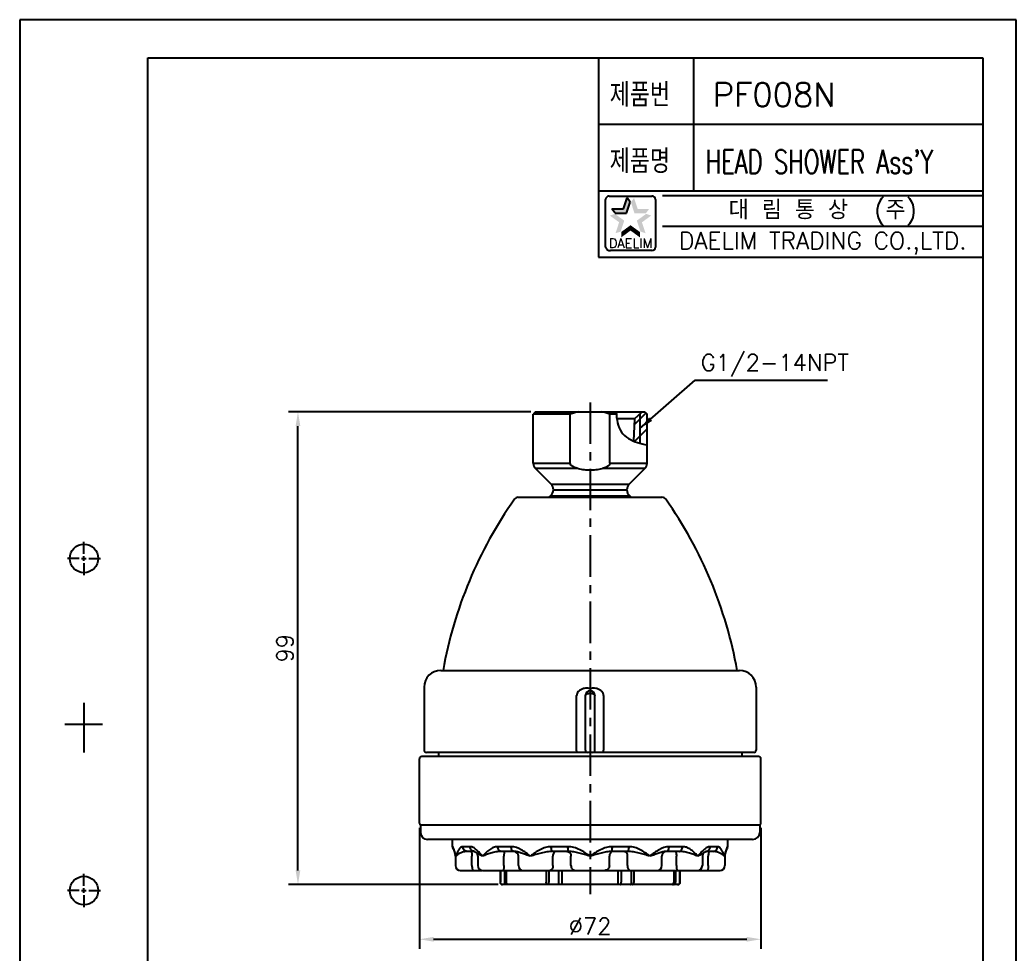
# Model space of a CAD drawing. Extents: x 62514 to 62724, y -28661 to -28364.
# Drawn here: x 62514.5 to 62724.5, y -28561.4 to -28364.5 of the extents above; entities that cross this region are included whole.
import ezdxf
from ezdxf.enums import TextEntityAlignment as Align

# ---------------------------------------------------------------- set-up
doc = ezdxf.new("R2010")
doc.units = 0
doc.header["$LTSCALE"] = 7
doc.header["$MEASUREMENT"] = 0
doc.linetypes.add('CENTER', pattern=[2, 1.25, -0.25, 0.25, -0.25])
doc.layers.get('0').update_dxf_attribs({"color": 2, "linetype": 'CONTINUOUS'})
for name, color, linetype in [('02___PRT_ALL_AXES', 7, 'CONTINUOUS'), ('CL', 1, 'CENTER'), ('D', 2, 'CONTINUOUS'), ('DIM', 2, 'CONTINUOUS'), ('DWG', 7, 'CONTINUOUS'), ('TXT', 4, 'CONTINUOUS')]:
    doc.layers.add(name, color=color, linetype=linetype)
doc.styles.add('GHS', font='ROMANS.shx', dxfattribs={"bigfont": 'GHS.shx'})
doc.styles.add('ROMANS', font='romans', dxfattribs={"bigfont": 'GHS.shx'})
doc.dimstyles.new('STANDARD$7', dxfattribs={"dimscale": 0, "dimtxt": 3.5, "dimasz": 3, "dimexe": 2, "dimexo": 1, "dimgap": 1, "dimtad": 1, "dimdec": 4, "dimdsep": 46, "dimtxsty": 'GHS', "dimcen": 1, "dimclrd": 256, "dimclre": 256, "dimclrt": 256, "dimadec": 4, "dimazin": 2, "dimtfac": 1, "dimtdec": 4, "dimtmove": 0, "dimatfit": 0, "dimfxl": 0, "dimtolj": 1, "dimtzin": 0, "dimlwd": -1, "dimlwe": -1, "dimarcsym": 0})

# ---------------------------------------------------------------- blocks, each defined once
blk = doc.blocks.new('BORDER')
for p, q in [((1, 1), (0, 1)), ((0, 1), (0, 0)), ((1, 0), (1, 1))]:
    blk.add_line(p, q)

msp = doc.modelspace()

# ---------------------------------------------------------------- hatches: boundary and pattern name
at = {"layer": 'DIM'}
h = msp.add_hatch(dxfattribs=at)
h.set_pattern_fill('ANSI31', color=256, scale=20)
h.set_pattern_definition([(45, (-968.3806, -608.5016), (-1.76776695, 1.76776695), [])])
edge = h.paths.add_edge_path()
edge.add_line((62646.67, -28447.59), (62646.17, -28447.09))
edge.add_line((62646.17, -28447.09), (62645.62, -28447.09))
edge.add_line((62645.62, -28447.09), (62645.17, -28447.51))
edge.add_line((62645.17, -28447.51), (62645.17, -28453.71))
edge.add_spline(control_points=[(62645.17, -28453.71), (62645.67, -28453.85), (62646.17, -28453.96), (62646.67, -28454.07)], knot_values=[8.98879, 8.98879, 8.98879, 8.98879, 10.535873, 10.535873, 10.535873, 10.535873], degree=3, periodic=0)
edge.add_line((62646.67, -28454.07), (62646.67, -28447.59))
edge = h.paths.add_edge_path()
edge.add_line((62645.17, -28447.51), (62644.05, -28448.58))
edge.add_line((62644.05, -28448.58), (62643.83, -28453.25))
edge.add_spline(control_points=[(62643.83, -28453.25), (62644.11, -28453.37), (62644.55, -28453.53), (62645, -28453.67), (62645.17, -28453.71)], knot_values=[7.612187, 7.612187, 7.612187, 7.612187, 8.468527, 8.98879, 8.98879, 8.98879, 8.98879], degree=3, periodic=0)
edge.add_line((62645.17, -28453.71), (62645.17, -28447.51))

# ---------------------------------------------------------------- linework, layer by layer
at = {"color": 7}
for p, q in [((62636.46, -28372.49), (62636.46, -28414.49)), ((62656.46, -28372.49), (62656.46, -28400.49)), ((62636.46, -28386.49), (62717.46, -28386.49)), ((62636.46, -28400.49), (62717.46, -28400.49)), ((62636.46, -28414.49), (62717.46, -28414.49))]:
    msp.add_line(p, q, dxfattribs=at)
at = {"color": 2, "linetype": 'Continuous'}
for p, q in [((62637.94, -28412.36), (62637.94, -28402.36)), ((62638.69, -28401.61), (62647.69, -28401.61)), ((62648.44, -28402.36), (62648.44, -28412.36)), ((62649.96, -28401.49), (62717.46, -28401.49)), ((62649.96, -28407.99), (62717.46, -28407.99)), ((62647.69, -28413.11), (62638.94, -28413.11))]:
    msp.add_line(p, q, dxfattribs=at)
at = {"color": 2}
for p, q in [((62641.7, -28404.31), (62642.45, -28402)), ((62643.12, -28402.92), (62642.45, -28402)), ((62639.28, -28404.31), (62641.7, -28404.31)), ((62639.94, -28405.23), (62639.28, -28404.31)), ((62642.37, -28405.23), (62643.12, -28402.92)), ((62639.94, -28405.23), (62642.37, -28405.23))]:
    msp.add_line(p, q, dxfattribs=at)
at = {"color": 7, "linetype": 'Continuous'}
for p, q in [((62623.17, -28447.09), (62622.67, -28447.59)), ((62630.49, -28447.59), (62622.67, -28447.59)), ((62623.17, -28447.09), (62646.17, -28447.09)), ((62630.49, -28457.92), (62630.49, -28447.59)), ((62638.84, -28457.92), (62638.84, -28447.59)), ((62640.19, -28447.59), (62638.84, -28447.59)), ((62646.17, -28447.09), (62646.67, -28447.59)), ((62622.67, -28457.92), (62630.49, -28457.92)), ((62623.14, -28459.05), (62626.45, -28462.37)), ((62632.14, -28459.05), (62623.14, -28459.05)), ((62646.2, -28459.05), (62637.2, -28459.05)), ((62638.84, -28457.92), (62646.67, -28457.92)), ((62646.2, -28459.05), (62642.89, -28462.37)), ((62626.45, -28462.37), (62642.89, -28462.37)), ((62619.53, -28465.09), (62649.8, -28465.09)), ((62626.31, -28464.8), (62643.03, -28464.8)), ((62626.92, -28463.5), (62626.92, -28463.54)), ((62626.92, -28463.5), (62642.42, -28463.5)), ((62626.92, -28463.54), (62642.42, -28463.54)), ((62642.42, -28463.5), (62642.42, -28463.54)), ((62603.17, -28501.59), (62666.17, -28501.59)), ((62631.83, -28518.39), (62631.83, -28506.89)), ((62633.67, -28506.82), (62633.67, -28506.88)), ((62633.67, -28518.39), (62633.67, -28506.89)), ((62633.78, -28506.66), (62633.84, -28506.61)), ((62635.67, -28518.39), (62635.67, -28506.89)), ((62637.51, -28506.89), (62637.51, -28518.39)), ((62670.17, -28519.74), (62599.17, -28519.74)), ((62669.17, -28518.89), (62600.17, -28518.89)), ((62670.42, -28534.24), (62598.92, -28534.24)), ((62598.92, -28534.24), (62598.92, -28535.74)), ((62670.42, -28534.24), (62670.42, -28535.74)), ((62668.92, -28537.24), (62600.42, -28537.24)), ((62605.67, -28538.74), (62605.67, -28537.24)), ((62605.72, -28538.74), (62605.67, -28538.74)), ((62609.38, -28538.74), (62607.81, -28538.74)), ((62618.04, -28538.74), (62615.22, -28538.74)), ((62629.99, -28538.74), (62626.48, -28538.74)), ((62642.87, -28538.74), (62639.36, -28538.74)), ((62654.13, -28538.74), (62651.31, -28538.74)), ((62661.53, -28538.74), (62659.97, -28538.74)), ((62663.67, -28538.74), (62663.61, -28538.74)), ((62663.67, -28538.74), (62663.67, -28537.24)), ((62606.29, -28540.39), (62605.95, -28539.27)), ((62605.97, -28539.53), (62606.01, -28539.65)), ((62605.98, -28539.53), (62606.01, -28539.65)), ((62606.01, -28539.65), (62606.05, -28539.79)), ((62606.01, -28539.65), (62606.05, -28539.79)), ((62606.18, -28540.23), (62606.24, -28540.46)), ((62606.18, -28540.23), (62606.24, -28540.46)), ((62606.24, -28540.46), (62606.24, -28540.46)), ((62606.24, -28540.46), (62606.24, -28540.46)), ((62606.28, -28540.74), (62606.28, -28542.74)), ((62606.4, -28540.74), (62606.39, -28540.7)), ((62606.4, -28540.74), (62606.39, -28540.7)), ((62610.25, -28539.74), (62608.74, -28539.74)), ((62609.76, -28542.74), (62609.76, -28540.74)), ((62610.25, -28539.74), (62610.24, -28539.73)), ((62610.61, -28539.93), (62610.61, -28539.93)), ((62611.02, -28540.74), (62611.02, -28542.74)), ((62618.61, -28539.74), (62615.89, -28539.74)), ((62616.49, -28542.74), (62616.49, -28540.74)), ((62619.54, -28542.74), (62619.54, -28540.74)), ((62630.15, -28539.74), (62626.76, -28539.74)), ((62626.83, -28542.74), (62626.83, -28540.74)), ((62630.63, -28542.74), (62630.63, -28540.74)), ((62638.72, -28542.74), (62638.72, -28540.74)), ((62642.59, -28539.74), (62639.2, -28539.74)), ((62642.52, -28542.74), (62642.52, -28540.74)), ((62649.8, -28542.74), (62649.8, -28540.74)), ((62653.46, -28539.74), (62650.74, -28539.74)), ((62652.85, -28542.74), (62652.85, -28540.74)), ((62658.33, -28540.74), (62658.33, -28542.74)), ((62658.73, -28539.93), (62658.73, -28539.93)), ((62660.6, -28539.74), (62659.09, -28539.74)), ((62659.58, -28542.74), (62659.58, -28540.74)), ((62662.95, -28540.7), (62662.94, -28540.74)), ((62662.95, -28540.7), (62662.94, -28540.74)), ((62663.39, -28539.27), (62663.05, -28540.39)), ((62663.05, -28540.74), (62663.05, -28542.74)), ((62663.09, -28540.46), (62663.09, -28540.46)), ((62607.28, -28543.74), (62611.93, -28543.74)), ((62612.02, -28543.74), (62657.33, -28543.74)), ((62615.67, -28543.74), (62615.67, -28546.24)), ((62615.78, -28543.74), (62615.78, -28546.24)), ((62616.66, -28546.24), (62616.66, -28543.74)), ((62617.05, -28546.24), (62617.05, -28543.74)), ((62625.42, -28543.74), (62625.42, -28546.24)), ((62625.96, -28543.74), (62625.96, -28546.24)), ((62628.09, -28546.24), (62628.09, -28543.74)), ((62628.75, -28546.74), (62628.75, -28543.74)), ((62640.58, -28546.74), (62640.58, -28543.74)), ((62641.24, -28543.74), (62641.24, -28546.24)), ((62643.38, -28546.24), (62643.38, -28543.74)), ((62643.92, -28546.24), (62643.92, -28543.74)), ((62652.29, -28543.74), (62652.29, -28546.24)), ((62652.67, -28543.74), (62652.67, -28546.24)), ((62653.56, -28546.24), (62653.56, -28543.74)), ((62653.67, -28546.24), (62653.67, -28543.74)), ((62657.4, -28543.74), (62662.05, -28543.74)), ((62653.17, -28546.74), (62616.17, -28546.74))]:
    msp.add_line(p, q, dxfattribs=at)
for p, q in [((62645.17, -28447.51), (62645.17, -28453.71)), ((62527.96, -28476.99), (62527.96, -28474.49)), ((62526.96, -28477.99), (62524.46, -28477.99)), ((62527.46, -28477.99), (62528.46, -28477.99)), ((62527.96, -28478.49), (62527.96, -28477.49)), ((62528.96, -28477.99), (62531.46, -28477.99)), ((62527.96, -28478.99), (62527.96, -28481.49)), ((62527.95, -28508.41), (62527.95, -28518.87)), ((62531.88, -28512.99), (62523.9, -28512.99)), ((62527.96, -28546.99), (62527.96, -28544.49)), ((62526.96, -28547.99), (62524.46, -28547.99)), ((62527.46, -28547.99), (62528.46, -28547.99)), ((62527.96, -28548.49), (62527.96, -28547.49)), ((62527.96, -28548.99), (62527.96, -28551.49)), ((62528.96, -28547.99), (62531.46, -28547.99))]:
    msp.add_line(p, q)
for points in [[(62605.88, -28539.24), (62605.88, -28539.24), (62605.88, -28539.25), (62605.89, -28539.26), (62605.9, -28539.28), (62605.91, -28539.31), (62605.92, -28539.34), (62605.93, -28539.38), (62605.94, -28539.43), (62605.96, -28539.48), (62605.98, -28539.53)], [(62605.94, -28539.42), (62605.94, -28539.43), (62605.96, -28539.48), (62605.97, -28539.53)], [(62606.05, -28539.79), (62606.12, -28540.04), (62606.18, -28540.23)], [(62606.05, -28539.79), (62606.12, -28540.04), (62606.18, -28540.23)], [(62610.24, -28539.73), (62610.27, -28539.74), (62610.34, -28539.77)], [(62610.34, -28539.77), (62610.45, -28539.82), (62610.59, -28539.91), (62610.61, -28539.93)], [(62658.73, -28539.93), (62658.76, -28539.91), (62658.89, -28539.82)], [(62658.89, -28539.82), (62659, -28539.77), (62659.07, -28539.74)], [(62659.07, -28539.74), (62659.1, -28539.73), (62659.1, -28539.74)], [(62663.09, -28540.46), (62663.12, -28540.36), (62663.24, -28539.96)], [(62663.24, -28539.96), (62663.3, -28539.74), (62663.33, -28539.65), (62663.35, -28539.56), (62663.37, -28539.48), (62663.4, -28539.42), (62663.41, -28539.36), (62663.43, -28539.31), (62663.44, -28539.28), (62663.45, -28539.25)]]:
    msp.add_lwpolyline(points, dxfattribs=at)
for centre in [(62527.96, -28477.99), (62527.96, -28547.99)]:
    msp.add_circle(centre, 3)
at = {"color": 2, "linetype": 'Continuous'}
for centre, radius, start, end in [((62638.69, -28402.36), 0.75, 90, 180), ((62647.69, -28402.36), 0.75, 0, 90), ((62638.82, -28412.23), 0.884, 188.1301, 278.1301), ((62647.69, -28412.36), 0.75, 270, 0)]:
    msp.add_arc(centre, radius, start, end, dxfattribs=at)
at = {"color": 7, "linetype": 'Continuous'}
for centre, radius, start, end in [((62624.27, -28457.92), 1.6, 180, 225), ((62645.07, -28457.92), 1.6, 315, 0), ((62625.32, -28463.5), 1.6, 0, 45), ((62644.02, -28463.5), 1.6, 135, 180), ((62619.53, -28466.09), 1, 90, 144.8138), ((62634.67, -28475.39), 13.49, 128.2881, 130.1824), ((62625.32, -28463.54), 1.6, 308.2881, 0), ((62644.02, -28463.54), 1.6, 180, 231.7119), ((62634.67, -28475.39), 13.49, 49.8176, 51.7119), ((62649.8, -28466.09), 1, 35.1862, 90), ((62692.27, -28517.37), 90, 144.8138, 169.8988), ((62577.06, -28517.37), 90, 10.1012, 35.1862), ((62603.17, -28505.09), 3.5, 90, 180), ((62666.17, -28505.09), 3.5, 0, 90), ((62634.67, -28506.89), 1, 0.022, 180), ((62633.93, -28506.89), 0.259, 166.5433, 179.8009), ((62599.17, -28520.24), 0.5, 90, 180), ((62600.17, -28518.39), 0.5, 180, 270), ((62634.17, -28518.39), 0.5, 180, 270), ((62635.17, -28518.39), 0.5, 270, 0), ((62669.17, -28518.39), 0.5, 270, 0), ((62670.17, -28520.24), 0.5, 0, 90), ((62599.17, -28533.8), 0.5, 180, 240), ((62670.17, -28533.8), 0.5, 300, 0), ((62600.42, -28535.74), 1.5, 180, 270), ((62668.92, -28535.74), 1.5, 270, 0), ((62606.67, -28538.74), 1, 180, 223.4381), ((62606.73, -28538.74), 1, 179.9974, 214.7682), ((62662.67, -28538.74), 1, 316.8098, 0), ((62606.8, -28540.3), 0.582, 190.7854, 196.0631), ((62605.28, -28540.74), 1, 0, 16.0833), ((62605.28, -28540.74), 1, 0, 16.12), ((62629.64, -28533.23), 24.42, 197.0414, 197.1611), ((62624.71, -28534.76), 19.26, 197.1373, 197.9577), ((62607.18, -28540.09), 1.02, 215.5166, 219.2123), ((62610.02, -28540.74), 1, 0, 53.5575), ((62618.54, -28540.74), 1, 80.842, 89.8172), ((62618.54, -28540.74), 1, 359.9983, 80.8629), ((62650.8, -28540.74), 1, 98.996, 180.0017), ((62650.8, -28540.74), 1, 90.0257, 99.0169), ((62659.33, -28540.74), 1, 126.4925, 180), ((62662.16, -28540.1), 1.01, 320.8504, 324.531), ((62644.67, -28534.79), 19.22, 342.0784, 342.8959), ((62639.78, -28533.27), 24.34, 342.8725, 342.9965), ((62664.05, -28540.74), 1, 163.9167, 180), ((62662.61, -28538.74), 1, 325.4126, 333.0432), ((62607.28, -28542.74), 1, 180, 270), ((62607.28, -28542.74), 1, 180, 270), ((62612.02, -28542.74), 1, 180, 270), ((62620.54, -28542.74), 1, 180.0027, 269.8392), ((62648.8, -28542.74), 1, 270.0036, 359.9973), ((62657.33, -28542.74), 1, 270, 0), ((62662.05, -28542.74), 1, 270, 0), ((62616.17, -28546.24), 0.5, 180, 270), ((62653.17, -28546.24), 0.5, 270, 0)]:
    msp.add_arc(centre, radius, start, end, dxfattribs=at)
for points in [[(62632.28, -28447.09), (62631.68, -28447.21), (62631.08, -28447.38), (62630.49, -28447.59)], [(62638.84, -28447.59), (62638.26, -28447.38), (62637.66, -28447.21), (62637.05, -28447.09)], [(62663.5, -28539.19), (62663.57, -28539.05), (62663.61, -28538.89), (62663.61, -28538.74)], [(62618.61, -28539.74), (62618.58, -28539.74), (62618.55, -28539.73), (62618.52, -28539.72)], [(62650.74, -28539.74), (62650.77, -28539.74), (62650.8, -28539.73), (62650.83, -28539.72)]]:
    msp.add_open_spline(points, degree=3, dxfattribs=at)
for points, knots in [([(62632.14, -28459.05), (62631.96, -28459.02), (62631.71, -28458.95), (62631.37, -28458.83), (62631.13, -28458.71), (62630.9, -28458.58), (62630.7, -28458.41), (62630.54, -28458.19), (62630.49, -28458.01), (62630.49, -28457.92)], [0, 0, 0, 0, 0.250124, 0.375231, 0.500341, 0.625442, 0.750514, 0.875443, 1, 1, 1, 1]), ([(62632.14, -28459.05), (62632.55, -28459.14), (62633.39, -28459.29), (62634.67, -28459.36), (62635.94, -28459.29), (62636.78, -28459.14), (62637.2, -28459.05)], [0, 0, 0, 0, 0.250002, 0.5, 0.749998, 1, 1, 1, 1]), ([(62638.84, -28457.92), (62638.84, -28458.01), (62638.8, -28458.19), (62638.64, -28458.41), (62638.43, -28458.58), (62638.21, -28458.71), (62637.96, -28458.83), (62637.63, -28458.95), (62637.37, -28459.02), (62637.2, -28459.05)], [0, 0, 0, 0, 0.124553, 0.249478, 0.374556, 0.499659, 0.624768, 0.749875, 1, 1, 1, 1]), ([(62634.67, -28505.39), (62634.58, -28505.39), (62634.35, -28505.37), (62633.94, -28505.35), (62633.4, -28505.38), (62632.83, -28505.56), (62632.35, -28505.86), (62632.02, -28506.22), (62631.86, -28506.57), (62631.83, -28506.79), (62631.83, -28506.89)], [0, 0, 0, 0, 0.076536, 0.186469, 0.347006, 0.524074, 0.682416, 0.815147, 0.919671, 1, 1, 1, 1]), ([(62637.51, -28506.89), (62637.51, -28506.79), (62637.47, -28506.57), (62637.31, -28506.22), (62636.99, -28505.86), (62636.51, -28505.56), (62635.93, -28505.38), (62635.4, -28505.35), (62634.98, -28505.37), (62634.76, -28505.39), (62634.67, -28505.39)], [0, 0, 0, 0, 0.080413, 0.185076, 0.317998, 0.47656, 0.653837, 0.814107, 0.923324, 1, 1, 1, 1]), ([(62633.67, -28506.83), (62633.68, -28506.81), (62633.7, -28506.75), (62633.74, -28506.69), (62633.78, -28506.66)], [0, 0, 0, 0, 0.229023, 1, 1, 1, 1]), ([(62633.84, -28506.61), (62633.85, -28506.6), (62633.89, -28506.57), (62633.94, -28506.54), (62633.98, -28506.52)], [0, 0, 0, 0, 0.233904, 1, 1, 1, 1]), ([(62633.98, -28506.52), (62634.08, -28506.47), (62634.31, -28506.41), (62634.54, -28506.39), (62634.67, -28506.39)], [0, 0, 0, 0, 0.4656, 1, 1, 1, 1]), ([(62634.67, -28506.39), (62634.8, -28506.39), (62635.05, -28506.41), (62635.34, -28506.5), (62635.51, -28506.61), (62635.6, -28506.69), (62635.65, -28506.79), (62635.67, -28506.85), (62635.67, -28506.88)], [0, 0, 0, 0, 0.334451, 0.619468, 0.73623, 0.836053, 0.921851, 1, 1, 1, 1]), ([(62631.87, -28518.89), (62631.87, -28518.89), (62631.86, -28518.87), (62631.85, -28518.84), (62631.85, -28518.8), (62631.84, -28518.73), (62631.84, -28518.66), (62631.83, -28518.54), (62631.83, -28518.45), (62631.83, -28518.39)], [0, 0, 0, 0, 0.024669, 0.08295, 0.175585, 0.299253, 0.449574, 0.621003, 1, 1, 1, 1]), ([(62637.46, -28518.89), (62637.47, -28518.89), (62637.48, -28518.87), (62637.48, -28518.84), (62637.49, -28518.8), (62637.49, -28518.73), (62637.5, -28518.66), (62637.5, -28518.54), (62637.51, -28518.45), (62637.51, -28518.39)], [0, 0, 0, 0, 0.024669, 0.08295, 0.175585, 0.299253, 0.449574, 0.621003, 1, 1, 1, 1]), ([(62605.95, -28539.27), (62605.93, -28539.19), (62605.89, -28539.07), (62605.83, -28538.9), (62605.78, -28538.8), (62605.75, -28538.75), (62605.73, -28538.74), (62605.72, -28538.74)], [0, 0, 0, 0, 0.388097, 0.693544, 0.900017, 0.962456, 1, 1, 1, 1]), ([(62607.81, -28538.74), (62607.73, -28538.74), (62607.56, -28538.77), (62607.34, -28538.91), (62607.14, -28539.12), (62606.96, -28539.38), (62606.8, -28539.69), (62606.6, -28540.14), (62606.48, -28540.49), (62606.4, -28540.74)], [0, 0, 0, 0, 0.09398, 0.193828, 0.304836, 0.42791, 0.561648, 0.703582, 1, 1, 1, 1]), ([(62608.74, -28539.74), (62608.62, -28539.74), (62608.37, -28539.68), (62608.06, -28539.46), (62607.86, -28539.12), (62607.81, -28538.86), (62607.81, -28538.74)], [0, 0, 0, 0, 0.24111, 0.487481, 0.741177, 1, 1, 1, 1]), ([(62610.25, -28539.74), (62610.13, -28539.73), (62609.9, -28539.68), (62609.61, -28539.45), (62609.42, -28539.12), (62609.38, -28538.86), (62609.38, -28538.74)], [0, 0, 0, 0, 0.234076, 0.477756, 0.734438, 1, 1, 1, 1]), ([(62612, -28540.74), (62611.78, -28540.5), (62611.36, -28540.03), (62610.82, -28539.48), (62610.37, -28539.12), (62609.95, -28538.86), (62609.6, -28538.74), (62609.38, -28538.74)], [0, 0, 0, 0, 0.288995, 0.559706, 0.684132, 0.79928, 1, 1, 1, 1]), ([(62615.22, -28538.74), (62615.06, -28538.74), (62614.74, -28538.77), (62614.12, -28538.95), (62613.42, -28539.36), (62612.67, -28540.01), (62612.22, -28540.49), (62612, -28540.74)], [0, 0, 0, 0, 0.122502, 0.244597, 0.491463, 0.7446, 1, 1, 1, 1]), ([(62615.89, -28539.74), (62615.84, -28539.74), (62615.75, -28539.72), (62615.58, -28539.64), (62615.39, -28539.44), (62615.25, -28539.11), (62615.22, -28538.86), (62615.22, -28538.74)], [0, 0, 0, 0, 0.100185, 0.204968, 0.437806, 0.707277, 1, 1, 1, 1]), ([(62622.09, -28540.74), (62621.77, -28540.49), (62621.14, -28540.01), (62619.88, -28539.17), (62618.77, -28538.74), (62618.04, -28538.74)], [0, 0, 0, 0, 0.262741, 0.519708, 1, 1, 1, 1]), ([(62618.52, -28539.72), (62618.45, -28539.7), (62618.31, -28539.61), (62618.16, -28539.38), (62618.06, -28539.07), (62618.04, -28538.85), (62618.04, -28538.74)], [0, 0, 0, 0, 0.191563, 0.425583, 0.700754, 1, 1, 1, 1]), ([(62626.48, -28538.74), (62626.06, -28538.74), (62625.24, -28538.87), (62624.1, -28539.35), (62623.07, -28540), (62622.41, -28540.49), (62622.09, -28540.74)], [0, 0, 0, 0, 0.251957, 0.502349, 0.751847, 1, 1, 1, 1]), ([(62626.76, -28539.74), (62626.71, -28539.74), (62626.65, -28539.67), (62626.6, -28539.56), (62626.55, -28539.43), (62626.52, -28539.28), (62626.49, -28539.05), (62626.48, -28538.86), (62626.48, -28538.74)], [0, 0, 0, 0, 0.122216, 0.21881, 0.340395, 0.48413, 0.645703, 1, 1, 1, 1]), ([(62634.67, -28540.74), (62634.32, -28540.49), (62633.6, -28540), (62632.48, -28539.35), (62631.28, -28538.87), (62630.42, -28538.74), (62629.99, -28538.74)], [0, 0, 0, 0, 0.251058, 0.501812, 0.751715, 1, 1, 1, 1]), ([(62630.15, -28539.74), (62630.14, -28539.74), (62630.12, -28539.72), (62630.11, -28539.69), (62630.08, -28539.64), (62630.06, -28539.56), (62630.03, -28539.38), (62630, -28539.1), (62629.99, -28538.86), (62629.99, -28538.74)], [0, 0, 0, 0, 0.035637, 0.063058, 0.098142, 0.19149, 0.314102, 0.62963, 1, 1, 1, 1]), ([(62639.36, -28538.74), (62638.93, -28538.74), (62638.07, -28538.87), (62636.87, -28539.35), (62635.75, -28540), (62635.03, -28540.49), (62634.67, -28540.74)], [0, 0, 0, 0, 0.248217, 0.498108, 0.748883, 1, 1, 1, 1]), ([(62639.2, -28539.74), (62639.21, -28539.74), (62639.23, -28539.72), (62639.24, -28539.69), (62639.27, -28539.64), (62639.29, -28539.56), (62639.32, -28539.38), (62639.35, -28539.1), (62639.36, -28538.86), (62639.36, -28538.74)], [0, 0, 0, 0, 0.03571, 0.063151, 0.098247, 0.191603, 0.314207, 0.629692, 1, 1, 1, 1]), ([(62642.59, -28539.74), (62642.63, -28539.74), (62642.7, -28539.67), (62642.75, -28539.56), (62642.8, -28539.43), (62642.83, -28539.28), (62642.86, -28539.05), (62642.87, -28538.86), (62642.87, -28538.74)], [0, 0, 0, 0, 0.122327, 0.218937, 0.340517, 0.484233, 0.645778, 1, 1, 1, 1]), ([(62647.26, -28540.74), (62646.93, -28540.49), (62646.28, -28540), (62645.25, -28539.35), (62644.11, -28538.87), (62643.29, -28538.74), (62642.87, -28538.74)], [0, 0, 0, 0, 0.248154, 0.497653, 0.748043, 1, 1, 1, 1]), ([(62651.31, -28538.74), (62650.58, -28538.74), (62649.47, -28539.17), (62648.21, -28540.01), (62647.58, -28540.49), (62647.26, -28540.74)], [0, 0, 0, 0, 0.480264, 0.73724, 1, 1, 1, 1]), ([(62650.83, -28539.72), (62650.9, -28539.7), (62651.04, -28539.61), (62651.19, -28539.38), (62651.29, -28539.07), (62651.31, -28538.85), (62651.31, -28538.74)], [0, 0, 0, 0, 0.191629, 0.425662, 0.700804, 1, 1, 1, 1]), ([(62653.46, -28539.74), (62653.5, -28539.74), (62653.59, -28539.72), (62653.77, -28539.64), (62653.96, -28539.44), (62654.1, -28539.11), (62654.13, -28538.86), (62654.13, -28538.74)], [0, 0, 0, 0, 0.100219, 0.20503, 0.437887, 0.707331, 1, 1, 1, 1]), ([(62654.76, -28538.82), (62654.61, -28538.78), (62654.4, -28538.74), (62654.18, -28538.74), (62654.13, -28538.74)], [0, 0, 0, 0, 0.748704, 1, 1, 1, 1]), ([(62657.35, -28540.74), (62657.16, -28540.53), (62656.78, -28540.13), (62656.18, -28539.57), (62655.51, -28539.1), (62655.02, -28538.89), (62654.76, -28538.82)], [0, 0, 0, 0, 0.254295, 0.507596, 0.756281, 1, 1, 1, 1]), ([(62659.97, -28538.74), (62659.74, -28538.74), (62659.39, -28538.86), (62658.97, -28539.12), (62658.52, -28539.48), (62657.98, -28540.03), (62657.56, -28540.5), (62657.35, -28540.74)], [0, 0, 0, 0, 0.200658, 0.315794, 0.44022, 0.710958, 1, 1, 1, 1]), ([(62659.1, -28539.74), (62659.21, -28539.73), (62659.44, -28539.68), (62659.73, -28539.45), (62659.92, -28539.12), (62659.97, -28538.86), (62659.97, -28538.74)], [0, 0, 0, 0, 0.234109, 0.477803, 0.734471, 1, 1, 1, 1]), ([(62660.6, -28539.74), (62660.73, -28539.74), (62660.97, -28539.68), (62661.28, -28539.46), (62661.48, -28539.12), (62661.53, -28538.86), (62661.53, -28538.74)], [0, 0, 0, 0, 0.241133, 0.487514, 0.7412, 1, 1, 1, 1]), ([(62662.94, -28540.74), (62662.86, -28540.49), (62662.74, -28540.14), (62662.54, -28539.69), (62662.38, -28539.38), (62662.2, -28539.12), (62662, -28538.91), (62661.78, -28538.77), (62661.61, -28538.74), (62661.53, -28538.74)], [0, 0, 0, 0, 0.296503, 0.438468, 0.572224, 0.695299, 0.806285, 0.906086, 1, 1, 1, 1]), ([(62663.61, -28538.74), (62663.6, -28538.74), (62663.59, -28538.75), (62663.55, -28538.8), (62663.51, -28538.9), (62663.45, -28539.07), (62663.41, -28539.19), (62663.39, -28539.27)], [0, 0, 0, 0, 0.037357, 0.0997, 0.306146, 0.611701, 1, 1, 1, 1]), ([(62606.36, -28540.68), (62606.34, -28540.66), (62606.3, -28540.59), (62606.26, -28540.52), (62606.24, -28540.46)], [0, 0, 0, 0, 0.267931, 1, 1, 1, 1]), ([(62608.74, -28539.74), (62608.48, -28539.74), (62607.98, -28539.83), (62607.32, -28540.08), (62606.78, -28540.37), (62606.5, -28540.61), (62606.4, -28540.74)], [0, 0, 0, 0, 0.299279, 0.576768, 0.81423, 1, 1, 1, 1]), ([(62609.53, -28539.74), (62609.57, -28539.74), (62609.62, -28539.81), (62609.66, -28539.91), (62609.7, -28540.04), (62609.72, -28540.19), (62609.75, -28540.42), (62609.76, -28540.61), (62609.76, -28540.74)], [0, 0, 0, 0, 0.109529, 0.204585, 0.326755, 0.472613, 0.637412, 1, 1, 1, 1]), ([(62612, -28540.74), (62611.85, -28540.67), (62611.56, -28540.54), (62611.18, -28540.33), (62610.87, -28540.13), (62610.69, -28539.99), (62610.61, -28539.93)], [0, 0, 0, 0, 0.311675, 0.581789, 0.810667, 1, 1, 1, 1]), ([(62615.89, -28539.74), (62615.52, -28539.74), (62614.79, -28539.83), (62613.77, -28540.09), (62612.84, -28540.39), (62612.27, -28540.62), (62612, -28540.74)], [0, 0, 0, 0, 0.274362, 0.538663, 0.783742, 1, 1, 1, 1]), ([(62616.71, -28539.74), (62616.7, -28539.74), (62616.66, -28539.76), (62616.62, -28539.82), (62616.59, -28539.91), (62616.55, -28540.04), (62616.53, -28540.19), (62616.5, -28540.42), (62616.49, -28540.61), (62616.49, -28540.74)], [0, 0, 0, 0, 0.044055, 0.110361, 0.204821, 0.326679, 0.472411, 0.637209, 1, 1, 1, 1]), ([(62622.09, -28540.74), (62621.75, -28540.63), (62621.11, -28540.43), (62620.33, -28540.16), (62619.76, -28539.97), (62619.37, -28539.85), (62618.99, -28539.76), (62618.73, -28539.74), (62618.61, -28539.74)], [0, 0, 0, 0, 0.293169, 0.557217, 0.677862, 0.791356, 0.898345, 1, 1, 1, 1]), ([(62626.76, -28539.74), (62626.35, -28539.74), (62625.54, -28539.83), (62624.36, -28540.1), (62623.21, -28540.4), (62622.46, -28540.62), (62622.09, -28540.74)], [0, 0, 0, 0, 0.255087, 0.509696, 0.760104, 1, 1, 1, 1]), ([(62627.45, -28539.74), (62627.41, -28539.74), (62627.32, -28539.75), (62627.21, -28539.81), (62627.1, -28539.9), (62626.97, -28540.08), (62626.86, -28540.36), (62626.83, -28540.61), (62626.83, -28540.74)], [0, 0, 0, 0, 0.095084, 0.195795, 0.305793, 0.426987, 0.700042, 1, 1, 1, 1]), ([(62629.73, -28539.74), (62629.8, -28539.74), (62629.89, -28539.75), (62629.98, -28539.78), (62630.01, -28539.78)], [0, 0, 0, 0, 0.747959, 1, 1, 1, 1]), ([(62630.01, -28539.78), (62630.1, -28539.82), (62630.27, -28539.92), (62630.47, -28540.14), (62630.6, -28540.42), (62630.62, -28540.63), (62630.62, -28540.74)], [0, 0, 0, 0, 0.23918, 0.486202, 0.740814, 1, 1, 1, 1]), ([(62634.67, -28540.74), (62634.28, -28540.63), (62633.51, -28540.41), (62632.37, -28540.11), (62631.44, -28539.88), (62630.7, -28539.76), (62630.33, -28539.74), (62630.15, -28539.74)], [0, 0, 0, 0, 0.262381, 0.518185, 0.763828, 0.882917, 1, 1, 1, 1]), ([(62639.2, -28539.74), (62639.01, -28539.74), (62638.65, -28539.76), (62637.91, -28539.88), (62636.98, -28540.11), (62635.84, -28540.41), (62635.07, -28540.63), (62634.67, -28540.74)], [0, 0, 0, 0, 0.117081, 0.236162, 0.481823, 0.737617, 1, 1, 1, 1]), ([(62639.34, -28539.78), (62639.25, -28539.82), (62639.08, -28539.92), (62638.87, -28540.14), (62638.75, -28540.42), (62638.72, -28540.63), (62638.72, -28540.74)], [0, 0, 0, 0, 0.239154, 0.486164, 0.740785, 1, 1, 1, 1]), ([(62639.62, -28539.74), (62639.55, -28539.74), (62639.45, -28539.75), (62639.36, -28539.78), (62639.34, -28539.78)], [0, 0, 0, 0, 0.747968, 1, 1, 1, 1]), ([(62641.89, -28539.74), (62641.94, -28539.74), (62642.02, -28539.75), (62642.14, -28539.81), (62642.25, -28539.9), (62642.37, -28540.08), (62642.48, -28540.36), (62642.51, -28540.61), (62642.51, -28540.74)], [0, 0, 0, 0, 0.095091, 0.195855, 0.305911, 0.427142, 0.700172, 1, 1, 1, 1]), ([(62647.26, -28540.74), (62646.89, -28540.62), (62646.14, -28540.4), (62644.99, -28540.1), (62643.81, -28539.83), (62643, -28539.74), (62642.59, -28539.74)], [0, 0, 0, 0, 0.239872, 0.490274, 0.744893, 1, 1, 1, 1]), ([(62650.74, -28539.74), (62650.61, -28539.74), (62650.36, -28539.76), (62649.98, -28539.85), (62649.59, -28539.97), (62649.01, -28540.16), (62648.24, -28540.43), (62647.6, -28540.63), (62647.26, -28540.74)], [0, 0, 0, 0, 0.101631, 0.208603, 0.322084, 0.442725, 0.706786, 1, 1, 1, 1]), ([(62652.63, -28539.74), (62652.65, -28539.74), (62652.68, -28539.76), (62652.72, -28539.82), (62652.76, -28539.91), (62652.79, -28540.04), (62652.81, -28540.19), (62652.84, -28540.42), (62652.85, -28540.61), (62652.85, -28540.74)], [0, 0, 0, 0, 0.044211, 0.110753, 0.205374, 0.327288, 0.472972, 0.637635, 1, 1, 1, 1]), ([(62657.35, -28540.74), (62657.08, -28540.62), (62656.5, -28540.39), (62655.57, -28540.09), (62654.55, -28539.83), (62653.83, -28539.74), (62653.46, -28539.74)], [0, 0, 0, 0, 0.216228, 0.461301, 0.725614, 1, 1, 1, 1]), ([(62658.73, -28539.93), (62658.65, -28539.99), (62658.47, -28540.13), (62658.16, -28540.33), (62657.78, -28540.54), (62657.5, -28540.67), (62657.35, -28540.74)], [0, 0, 0, 0, 0.189356, 0.418242, 0.688345, 1, 1, 1, 1]), ([(62659.81, -28539.74), (62659.79, -28539.74), (62659.75, -28539.76), (62659.71, -28539.82), (62659.68, -28539.91), (62659.64, -28540.04), (62659.62, -28540.19), (62659.59, -28540.42), (62659.58, -28540.61), (62659.58, -28540.74)], [0, 0, 0, 0, 0.045732, 0.113061, 0.207927, 0.329715, 0.475011, 0.639099, 1, 1, 1, 1]), ([(62662.94, -28540.74), (62662.84, -28540.61), (62662.55, -28540.37), (62662.02, -28540.08), (62661.36, -28539.83), (62660.86, -28539.74), (62660.6, -28539.74)], [0, 0, 0, 0, 0.185738, 0.423189, 0.700693, 1, 1, 1, 1]), ([(62663.09, -28540.46), (62663.09, -28540.48), (62663.06, -28540.56), (62663.02, -28540.63), (62662.98, -28540.68)], [0, 0, 0, 0, 0.234469, 1, 1, 1, 1]), ([(62609.76, -28542.74), (62609.76, -28542.86), (62609.77, -28543.05), (62609.79, -28543.28), (62609.82, -28543.43), (62609.86, -28543.56), (62609.89, -28543.66), (62609.95, -28543.74), (62609.99, -28543.74)], [0, 0, 0, 0, 0.362588, 0.527387, 0.673245, 0.795415, 0.890471, 1, 1, 1, 1]), ([(62616.49, -28542.74), (62616.49, -28542.86), (62616.49, -28543.05), (62616.46, -28543.28), (62616.43, -28543.43), (62616.4, -28543.56), (62616.37, -28543.65), (62616.33, -28543.71), (62616.29, -28543.74), (62616.28, -28543.74)], [0, 0, 0, 0, 0.362791, 0.527589, 0.673321, 0.795179, 0.889639, 0.955945, 1, 1, 1, 1]), ([(62626.83, -28542.74), (62626.83, -28542.86), (62626.8, -28543.11), (62626.69, -28543.39), (62626.56, -28543.57), (62626.45, -28543.66), (62626.34, -28543.72), (62626.25, -28543.74), (62626.21, -28543.74)], [0, 0, 0, 0, 0.299958, 0.573013, 0.694207, 0.804205, 0.904916, 1, 1, 1, 1]), ([(62630.63, -28542.74), (62630.63, -28542.86), (62630.67, -28543.12), (62630.87, -28543.45), (62631.17, -28543.68), (62631.41, -28543.73), (62631.53, -28543.74)], [0, 0, 0, 0, 0.262198, 0.517383, 0.762406, 1, 1, 1, 1]), ([(62638.72, -28542.74), (62638.72, -28542.86), (62638.67, -28543.12), (62638.48, -28543.45), (62638.18, -28543.68), (62637.94, -28543.74), (62637.82, -28543.74)], [0, 0, 0, 0, 0.262227, 0.517416, 0.762417, 1, 1, 1, 1]), ([(62642.52, -28542.74), (62642.52, -28542.86), (62642.54, -28543.11), (62642.65, -28543.39), (62642.78, -28543.57), (62642.89, -28543.66), (62643.01, -28543.72), (62643.09, -28543.73), (62643.13, -28543.74)], [0, 0, 0, 0, 0.299828, 0.572858, 0.694089, 0.804145, 0.904909, 1, 1, 1, 1]), ([(62652.85, -28542.74), (62652.85, -28542.86), (62652.86, -28543.05), (62652.88, -28543.28), (62652.91, -28543.43), (62652.94, -28543.56), (62652.98, -28543.65), (62653.01, -28543.71), (62653.05, -28543.73), (62653.06, -28543.74)], [0, 0, 0, 0, 0.362365, 0.527028, 0.672712, 0.794626, 0.889247, 0.955789, 1, 1, 1, 1]), ([(62659.58, -28542.74), (62659.58, -28542.86), (62659.57, -28543.05), (62659.54, -28543.28), (62659.52, -28543.43), (62659.48, -28543.56), (62659.45, -28543.65), (62659.41, -28543.71), (62659.37, -28543.73), (62659.35, -28543.74)], [0, 0, 0, 0, 0.360901, 0.524989, 0.670285, 0.792073, 0.886939, 0.954268, 1, 1, 1, 1]), ([(62616.25, -28546.74), (62616.19, -28546.74), (62616.06, -28546.71), (62615.91, -28546.6), (62615.8, -28546.43), (62615.78, -28546.3), (62615.78, -28546.24)], [0, 0, 0, 0, 0.243397, 0.490672, 0.743407, 1, 1, 1, 1]), ([(62617.11, -28546.74), (62617.05, -28546.74), (62616.93, -28546.71), (62616.78, -28546.59), (62616.69, -28546.43), (62616.66, -28546.3), (62616.66, -28546.24)], [0, 0, 0, 0, 0.237792, 0.482873, 0.737973, 1, 1, 1, 1]), ([(62617.4, -28546.74), (62617.36, -28546.74), (62617.26, -28546.7), (62617.14, -28546.59), (62617.07, -28546.42), (62617.05, -28546.3), (62617.05, -28546.24)], [0, 0, 0, 0, 0.209493, 0.444666, 0.711995, 1, 1, 1, 1]), ([(62625.77, -28546.74), (62625.72, -28546.74), (62625.62, -28546.7), (62625.51, -28546.59), (62625.43, -28546.42), (62625.42, -28546.3), (62625.42, -28546.24)], [0, 0, 0, 0, 0.209493, 0.444666, 0.711995, 1, 1, 1, 1]), ([(62626.18, -28546.74), (62626.16, -28546.74), (62626.13, -28546.73), (62626.09, -28546.7), (62626.05, -28546.65), (62626.02, -28546.59), (62625.99, -28546.51), (62625.97, -28546.39), (62625.96, -28546.3), (62625.96, -28546.24)], [0, 0, 0, 0, 0.074437, 0.159642, 0.261577, 0.382007, 0.519615, 0.671415, 1, 1, 1, 1]), ([(62628.26, -28546.74), (62628.25, -28546.74), (62628.22, -28546.73), (62628.19, -28546.69), (62628.16, -28546.65), (62628.14, -28546.59), (62628.12, -28546.51), (62628.1, -28546.39), (62628.09, -28546.3), (62628.09, -28546.24)], [0, 0, 0, 0, 0.060304, 0.135981, 0.233768, 0.354559, 0.496015, 0.654232, 1, 1, 1, 1]), ([(62641.08, -28546.74), (62641.09, -28546.74), (62641.11, -28546.73), (62641.14, -28546.69), (62641.17, -28546.65), (62641.2, -28546.59), (62641.22, -28546.51), (62641.24, -28546.39), (62641.24, -28546.3), (62641.24, -28546.24)], [0, 0, 0, 0, 0.060304, 0.135981, 0.233768, 0.354559, 0.496015, 0.654232, 1, 1, 1, 1]), ([(62643.16, -28546.74), (62643.17, -28546.74), (62643.2, -28546.73), (62643.25, -28546.7), (62643.28, -28546.65), (62643.32, -28546.59), (62643.34, -28546.51), (62643.37, -28546.39), (62643.38, -28546.3), (62643.38, -28546.24)], [0, 0, 0, 0, 0.074437, 0.159642, 0.261577, 0.382007, 0.519615, 0.671415, 1, 1, 1, 1]), ([(62643.57, -28546.74), (62643.61, -28546.74), (62643.71, -28546.7), (62643.83, -28546.59), (62643.9, -28546.42), (62643.92, -28546.3), (62643.92, -28546.24)], [0, 0, 0, 0, 0.209493, 0.444666, 0.711995, 1, 1, 1, 1]), ([(62651.93, -28546.74), (62651.98, -28546.74), (62652.08, -28546.7), (62652.2, -28546.59), (62652.27, -28546.42), (62652.29, -28546.3), (62652.29, -28546.24)], [0, 0, 0, 0, 0.209493, 0.444666, 0.711995, 1, 1, 1, 1]), ([(62652.22, -28546.74), (62652.28, -28546.74), (62652.4, -28546.71), (62652.55, -28546.59), (62652.65, -28546.43), (62652.67, -28546.3), (62652.67, -28546.24)], [0, 0, 0, 0, 0.237792, 0.482873, 0.737973, 1, 1, 1, 1]), ([(62653.08, -28546.74), (62653.15, -28546.74), (62653.27, -28546.71), (62653.43, -28546.6), (62653.53, -28546.43), (62653.56, -28546.3), (62653.56, -28546.24)], [0, 0, 0, 0, 0.243397, 0.490672, 0.743407, 1, 1, 1, 1])]:
    msp.add_open_spline(points, degree=3, knots=knots, dxfattribs=at)
at = {"color": 2}
for points in [[(62641.7, -28404.31), (62642.37, -28405.23), (62642.45, -28402), (62643.12, -28402.92)], [(62643.93, -28402), (62643.27, -28402.92), (62644.68, -28404.31), (62644.01, -28405.23)], [(62639.28, -28404.31), (62639.94, -28405.23), (62641.7, -28404.31), (62642.37, -28405.23)], [(62644.68, -28404.31), (62644.01, -28405.23), (62647.11, -28404.31), (62646.44, -28405.23)], [(62640.78, -28407.14), (62641.86, -28406.79), (62638.82, -28405.72), (62639.9, -28405.37)], [(62647.56, -28405.72), (62646.49, -28405.37), (62645.6, -28407.14), (62644.52, -28406.79)], [(62640.03, -28409.45), (62641.11, -28409.1), (62640.78, -28407.14), (62641.86, -28406.79)], [(62643.19, -28408.89), (62643.19, -28407.76), (62641.23, -28410.32), (62641.23, -28409.18)], [(62645.15, -28410.32), (62645.15, -28409.18), (62643.19, -28408.89), (62643.19, -28407.76)], [(62645.6, -28407.14), (62644.52, -28406.79), (62646.35, -28409.45), (62645.27, -28409.1)]]:
    msp.add_solid(points, dxfattribs=at)
at = {"layer": '02___PRT_ALL_AXES', "color": 7, "linetype": 'Continuous'}
for p, q in [((62622.67, -28457.92), (62622.67, -28447.59)), ((62646.67, -28457.92), (62646.67, -28447.59)), ((62599.67, -28505.09), (62599.67, -28518.39)), ((62669.67, -28505.09), (62669.67, -28518.39)), ((62602.67, -28518.89), (62602.67, -28519.74)), ((62666.67, -28518.89), (62666.67, -28519.74)), ((62598.67, -28533.8), (62598.67, -28520.24)), ((62670.67, -28533.8), (62670.67, -28520.24))]:
    msp.add_line(p, q, dxfattribs=at)
at = {"layer": 'CL'}
msp.add_line((62634.67, -28445.09), (62634.67, -28548.74), dxfattribs=at)
at = {"layer": 'DIM'}
for p, q in [((62622.17, -28447.09), (62571.08, -28447.09)), ((62573.08, -28543.74), (62573.08, -28450.09)), ((62598.67, -28534.8), (62598.67, -28560.26)), ((62670.67, -28534.8), (62670.67, -28560.26)), ((62615.25, -28546.74), (62571.08, -28546.74)), ((62601.67, -28558.26), (62667.67, -28558.26))]:
    msp.add_line(p, q, dxfattribs=at)
msp.add_spline([(62640.14, -28447.09), (62641.27, -28451.37), (62644.66, -28453.56), (62646.67, -28454.07)], degree=3, dxfattribs=at)
for points in [[(62572.58, -28450.09), (62573.58, -28450.09), (62573.08, -28447.09)], [(62572.58, -28543.74), (62573.58, -28543.74), (62573.08, -28546.74)], [(62601.67, -28557.76), (62601.67, -28558.76), (62598.67, -28558.26)], [(62667.67, -28557.76), (62667.67, -28558.76), (62670.67, -28558.26)]]:
    msp.add_solid(points, dxfattribs=at)
at = {"layer": 'DWG'}
for q in [(62640.31, -28448.58), (62643.83, -28453.25), (62645.62, -28447.09)]:
    msp.add_line((62644.05, -28448.58), q, dxfattribs=at)
at = {"layer": 'TXT'}
for p, q in [((62541.46, -28653.49), (62541.46, -28372.49)), ((62541.46, -28372.49), (62717.46, -28372.49)), ((62717.46, -28372.49), (62717.46, -28653.49))]:
    msp.add_line(p, q, dxfattribs=at)

# ---------------------------------------------------------------- block references
at = {"xscale": 210, "yscale": 297, "zscale": 210}
msp.add_blockref('BORDER', (62514.46, -28661.49), dxfattribs=at)

# ---------------------------------------------------------------- texts
at = {"color": 7, "style": 'GHS'}
msp.add_text('PF008N', height=5, dxfattribs=at).set_placement((62673.48, -28380.24), align=Align.MIDDLE)
at = {"style": 'GHS', "width": 0.7}
msp.add_text("HEAD SHOWER Ass'Y", height=5, dxfattribs=at).set_placement((62659.02, -28396.89))
at = {"color": 7, "linetype": 'Continuous'}
for s, height, style, p in [('대 림 통 상  (주)', 4, 'GHS', (62683.72, -28404.8)), ('DAELIM TRADING CO.,LTD.', 3.6, 'ROMANS', (62683.72, -28411.56))]:
    msp.add_text(s, height=height, dxfattribs=dict(at, style=style)).set_placement(p, align=Align.MIDDLE)
at = {"color": 2, "linetype": 'Continuous', "style": 'ROMANS'}
msp.add_text('DAELIM', height=2, dxfattribs=at).set_placement((62643.19, -28412.56), align=Align.CENTER)
at = {"insert": (62689.21, -28437.29), "char_height": 3.5, "attachment_point": 6, "style": 'GHS'}
msp.add_mtext('G1/2-14NPT ', dxfattribs=at)
at = {"layer": 'D', "style": 'GHS', "width": 0.8}
for s, p in [('제품번', (62638.8, -28382.8)), ('제품명', (62638.8, -28396.8))]:
    msp.add_text(s, height=5, dxfattribs=at).set_placement(p)
at = {"layer": 'DIM', "insert": (62570.33, -28496.91), "char_height": 3.5, "attachment_point": 5, "rotation": 90, "style": 'GHS'}
msp.add_mtext('\\A1;99', dxfattribs=at)
at = {"layer": 'DIM', "insert": (62634.67, -28555.51), "char_height": 3.5, "attachment_point": 5, "style": 'GHS'}
msp.add_mtext('\\A1;%%C72', dxfattribs=at)

# ---------------------------------------------------------------- leaders
at = {"layer": 'DIM'}
msp.add_leader([(62645.17, -28450.61), (62656.78, -28440.43), (62684.74, -28440.43)], dimstyle='STANDARD$7', override={"dimscale": 1, "dimtad": 0}, dxfattribs=at)

doc.saveas('drawing.dxf')
